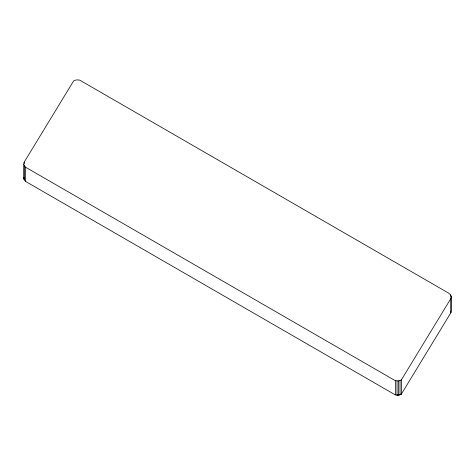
<?xml version="1.0" encoding="UTF-8"?>
<svg xmlns="http://www.w3.org/2000/svg" width="475" height="475" viewBox="0 0 475 475"><rect width="100%" height="100%" fill="white"/><g stroke="black" fill="none" stroke-linecap="round" stroke-linejoin="round"><path stroke-width="0.71" d="M23.75 164.386L24.189 162.153L73.643 80.893L76.41 79.883L79.663 80.097L448.632 293.123L450.704 295.028L451.25 296.412L451.25 310.614L450.811 312.847L401.357 394.108L398.59 395.117L395.337 394.903L25.341 181.284L23.75 178.588L23.75 164.386L25.341 167.081L395.337 380.701L398.59 380.92L401.357 379.911L450.811 298.65L451.25 296.412M23.97 177.472L23.75 178.588L24.296 179.972L24.296 165.769M397.023 380.962L397.023 395.164L397.991 394.933M399.048 394.672L401.357 394.108L401.357 379.911M400.021 394.286L401.357 394.108M397.023 395.164L400.033 394.767L400.033 380.564M398.994 394.796L400.033 394.767M450.769 311.404L450.811 312.847L450.811 298.65M450.704 295.028L450.704 296.447M398.59 380.92L398.59 395.117M395.337 380.701L395.337 394.903M25.341 167.081L25.341 181.284M24.189 162.153L24.189 163.572"/></g></svg>
